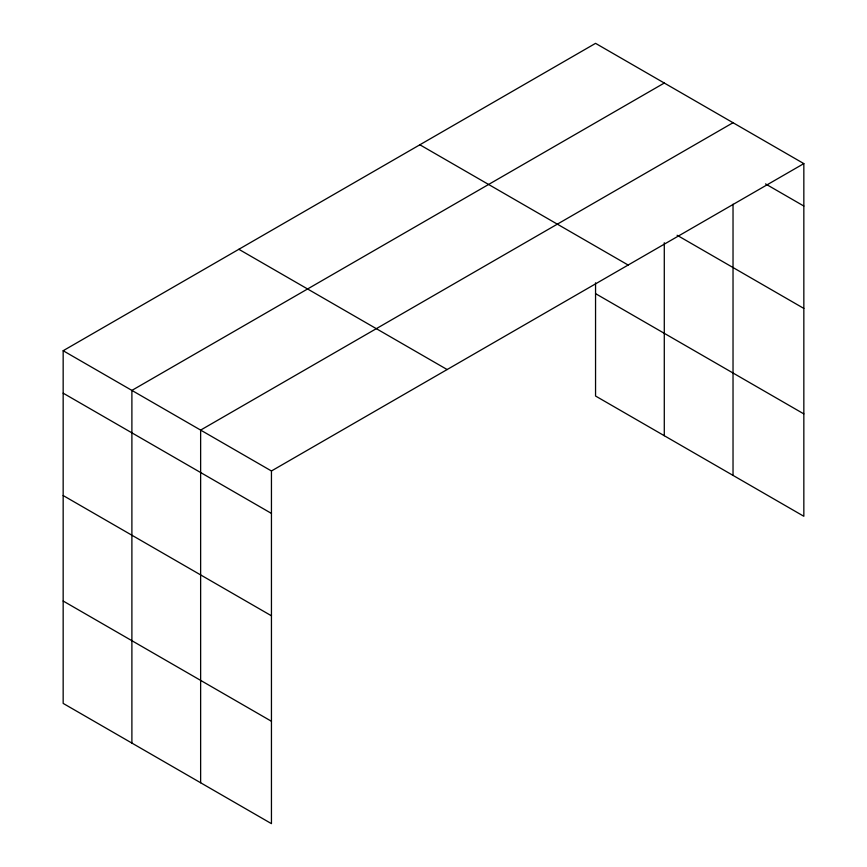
<?xml version="1.0" encoding="UTF-8"?>
<svg xmlns="http://www.w3.org/2000/svg" width="867" height="867" viewBox="0 0 867 867"><rect width="100%" height="100%" fill="white"/><g stroke="black" fill="none" stroke-linecap="round" stroke-linejoin="round"><path stroke-width="1.3" d="M63.161 350.723L271.447 470.976L271.447 823.65L63.161 703.397L63.161 350.723L595.553 43.35L803.839 163.603L803.839 516.277L595.553 396.024L595.553 282.826M664.285 83.037L131.892 390.41L131.892 743.073M733.027 122.724L200.635 430.097L200.635 782.76M271.447 470.976L803.839 163.603M765.528 183.923L803.839 206.043M677.105 235.25L803.839 308.424M419.856 144.778L628.152 265.042M595.553 293.642L803.839 413.895M238.848 249.295L447.144 369.548M63.161 393.163L271.447 513.416M63.161 495.534L271.447 615.798M63.161 601.015L271.447 721.268M733.027 204.222L733.027 475.387M664.285 242.727L664.285 435.7"/></g></svg>
